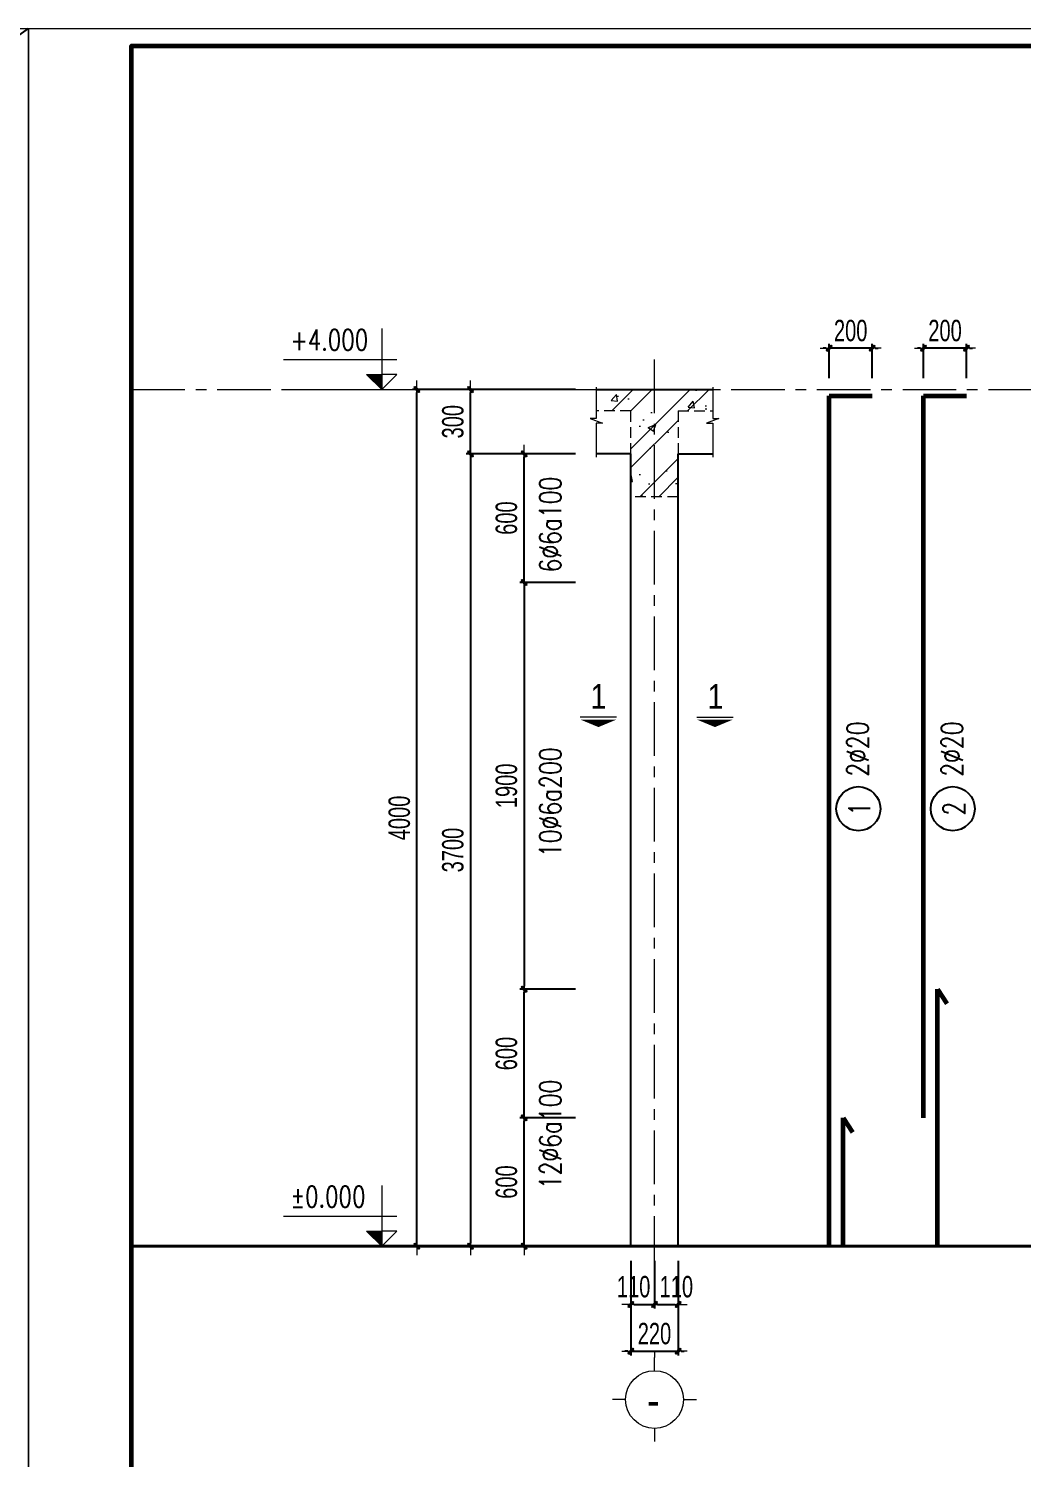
# Model space of a CAD drawing. Header units: millimetres. Extents: x -295047 to 304185, y -728047 to -308748.
# Drawn here: x -77175 to -72536, y -328349 to -321674 of the extents above; entities that cross this region are included whole.
import ezdxf
from ezdxf.enums import TextEntityAlignment as Align

# ---------------------------------------------------------------- set-up
doc = ezdxf.new("R2010")
doc.units = ezdxf.units.MM
doc.header["$MEASUREMENT"] = 0
doc.header["$PDMODE"] = 32
for name, pattern in [('CENTERX2', [4, 2.5, -0.5, 0.5, -0.5]), ('DASHDOT', [1, 0.5, -0.25, 0, -0.25]), ('HIDDEN', [0.375, 0.25, -0.125])]:
    doc.linetypes.add(name, pattern=pattern)
doc.layers.get('Defpoints').update_dxf_attribs({"color": 1})
for name, color, linetype, lineweight in [('EG Khac', 4, 'Continuous', 15), ('EG Net dam3', 1, 'Continuous', 60), ('EG Text1', 3, 'Continuous', 20), ('EG Text2', 7, 'Continuous', 25), ('ISO', 153, 'Continuous', 13), ('Khac', 156, 'Continuous', 9), ('Khungten_LCDI', 7, 'Continuous', 5), ('KICHTHUOC', 8, 'Continuous', 18), ('LC Dim', 8, 'Continuous', 18), ('LC Hatch', 252, 'Continuous', 9), ('LC ISO', 153, 'Continuous', 13), ('LC MANH DUT', 35, 'HIDDEN', 5), ('LC Net dam2', 6, 'Continuous', 40), ('LC Net manh', 219, 'Continuous', 5), ('LC Net thay', 7, 'Continuous', 25), ('LC Net truc', 79, 'DASHDOT', 13), ('LC Text1', 3, 'Continuous', 20)]:
    doc.layers.add(name, color=color, linetype=linetype, lineweight=lineweight)
doc.layers.add('KCS_Plotter', color=11, linetype='Continuous', plot=False)
doc.styles.add('EG 1', font='VHAVANB.TTF')
doc.styles.add('EG Hai', font='VHARIALN.TTF', dxfattribs={"width": 0.7})
doc.styles.add('EG Huy', font='vnsimli.shx', dxfattribs={"width": 0.75})
doc.styles.add('HOATBIF', font='hoatbif.shx', dxfattribs={"width": 0.7})
doc.styles.add('Khungten', font='VHAVAN.TTF', dxfattribs={"width": 0.9, "height": 5000})
doc.styles.add('LC 1', font='VHAVANB.TTF')
doc.styles.add('LC 3', font='vnsimli.shx', dxfattribs={"width": 0.75})
doc.styles.add('RMS2', font='romans.shx', dxfattribs={"width": 0.75})
doc.styles.add('Title', font='VHBLACK.TTF', dxfattribs={"width": 0.8})
doc.dimstyles.new('1-100(1-40)', dxfattribs={"dimscale": 40, "dimtxt": 2.5, "dimasz": 0.35, "dimexe": 0.5, "dimexo": 0, "dimgap": 0.8, "dimtad": 1, "dimdec": 0, "dimzin": 0, "dimdsep": 46, "dimtxsty": 'HOATBIF', "dimblk1": 'DOT', "dimblk2": 'DOT', "dimsah": 1, "dimcen": -1, "dimdle": 1, "dimclrd": 256, "dimclre": 256, "dimclrt": 4, "dimadec": 3, "dimazin": 2, "dimtfac": 0.333333, "dimtdec": 0, "dimtix": 1, "dimtmove": 2, "dimatfit": 3, "dimldrblk": 'DOT', "dimfxl": 1, "dimtvp": 0.833333, "dimtolj": 1, "dimtzin": 0, "dimarcsym": 0})

# ---------------------------------------------------------------- blocks, each defined once
blk = doc.blocks.new('catngang')
at = {"layer": 'EG Khac', "color": 1, "ltscale": 2}
blk.add_line((0, 0), (-4.41, 0), dxfattribs=at)
blk.add_lwpolyline([(-2.21, -1.22, 0, 4.29, 0), (-2.21, -0.33, 2.5, 2.5, 0)], format="xyseb", dxfattribs=at)
at = {"layer": 'EG Khac', "color": 7, "style": 'EG 1'}
blk.add_attdef('MC', text='', height=3, dxfattribs=at).set_placement((-2.21, 2.5), align=Align.MIDDLE_CENTER)
blk = doc.blocks.new('CT')
at = {"layer": 'LC Text1', "lineweight": 15}
blk.add_hatch(color=4, dxfattribs=at).paths.add_polyline_path([(3.25, 1.6), (1.64, 1.6), (1.64, 0)])
at = {"layer": 'LC Text1', "color": 4, "lineweight": 15, "ltscale": 50}
for p, q in [((0.05, 3.14), (12, 3.14)), ((12.09, 0), (0, 0))]:
    blk.add_line(p, q, dxfattribs=at)
for points in [[(1.64, 6.43), (1.64, 0)], [(1.64, 0), (0.03, 1.6), (1.64, 1.6)], [(1.64, 0), (3.25, 1.6), (1.64, 1.6)]]:
    blk.add_lwpolyline(points, dxfattribs=at)
at = {"layer": 'LC Text1', "color": 4, "style": 'LC 3', "width": 0.75}
blk.add_attdef('CT', (1.91, 3.5), '', height=2.2, dxfattribs=at)
blk = doc.blocks.new('DOT')
at = {"layer": 'LC Dim'}
blk.add_line((-3, 0), (3, 0), dxfattribs=at)
at = {"layer": 'LC Dim', "color": 4}
blk.add_line((-1, -1), (1, 1), dxfattribs=at)
blk.add_lwpolyline([(0.5, 1), (-1, -0.5), (-0.5, -1), (1, 0.5)], close=True, dxfattribs=at)
blk = doc.blocks.new('*D713')
at = {"layer": 'Defpoints', "color": 0, "ltscale": 2, "transparency": 16777216}
for p in [(-74862.4, -326758.9), (-74622.9, -326758.9), (-74622.9, -327358.9)]:
    blk.add_point(p, dxfattribs=at)
at = {"layer": 'LC Dim', "lineweight": -2, "ltscale": 2, "transparency": 16777216}
for p, q in [((-74622.9, -326758.9), (-74882.4, -326758.9)), ((-74862.4, -327344.9), (-74862.4, -326772.9)), ((-74622.9, -327358.9), (-74882.4, -327358.9))]:
    blk.add_line(p, q, dxfattribs=at)
at = {"layer": 'LC Dim', "lineweight": -2, "ltscale": 2, "transparency": 16777216, "xscale": 14, "yscale": 14, "zscale": 14}
for p, rotation in [((-74862.4, -326758.9), 90), ((-74862.4, -327358.9), 270)]:
    blk.add_blockref('DOT', p, dxfattribs=dict(at, rotation=rotation))
at = {"layer": 'LC Dim', "color": 4, "ltscale": 2, "transparency": 16777216, "insert": (-74944.4, -327058.9), "char_height": 100, "attachment_point": 5, "rotation": 90, "style": 'HOATBIF'}
blk.add_mtext('\\A1;600', dxfattribs=at)
blk = doc.blocks.new('_Dot')
at = {"color": 0, "linetype": 'ByBlock', "lineweight": -2}
blk.add_line((-0.5, 0), (-1, 0), dxfattribs=at)
at = {"color": 0, "linetype": 'ByBlock', "const_width": 0.5}
blk.add_lwpolyline([(-0.25, 0, 1), (0.25, 0, 1)], format="xyb", close=True, dxfattribs=at)
blk = doc.blocks.new('*D714')
at = {"layer": 'Defpoints', "color": 0, "ltscale": 2, "transparency": 16777216}
for p in [(-74862.4, -323658.9), (-74622.9, -323658.9), (-74622.9, -324258.9)]:
    blk.add_point(p, dxfattribs=at)
at = {"layer": 'LC Dim', "lineweight": -2, "ltscale": 2, "transparency": 16777216}
for p, q in [((-74622.9, -323658.9), (-74882.4, -323658.9)), ((-74862.4, -324244.9), (-74862.4, -323672.9)), ((-74622.9, -324258.9), (-74882.4, -324258.9))]:
    blk.add_line(p, q, dxfattribs=at)
at = {"layer": 'LC Dim', "lineweight": -2, "ltscale": 2, "transparency": 16777216, "xscale": 14, "yscale": 14, "zscale": 14}
for p, rotation in [((-74862.4, -323658.9), 90), ((-74862.4, -324258.9), 270)]:
    blk.add_blockref('DOT', p, dxfattribs=dict(at, rotation=rotation))
at = {"layer": 'LC Dim', "color": 4, "ltscale": 2, "transparency": 16777216, "insert": (-74944.4, -323958.9), "char_height": 100, "attachment_point": 5, "rotation": 90, "style": 'HOATBIF'}
blk.add_mtext('\\A1;600', dxfattribs=at)
blk = doc.blocks.new('*D715')
at = {"layer": 'Defpoints', "color": 0, "ltscale": 2, "transparency": 16777216}
for p in [(-74622.9, -324258.9), (-74862.4, -326158.9), (-74622.9, -326158.9)]:
    blk.add_point(p, dxfattribs=at)
at = {"layer": 'LC Dim', "lineweight": -2, "ltscale": 2, "transparency": 16777216}
for p, q in [((-74622.9, -324258.9), (-74882.4, -324258.9)), ((-74862.4, -324272.9), (-74862.4, -326144.9)), ((-74622.9, -326158.9), (-74882.4, -326158.9))]:
    blk.add_line(p, q, dxfattribs=at)
at = {"layer": 'LC Dim', "lineweight": -2, "ltscale": 2, "transparency": 16777216, "xscale": 14, "yscale": 14, "zscale": 14}
for p, rotation in [((-74862.4, -324258.9), 90), ((-74862.4, -326158.9), 270)]:
    blk.add_blockref('DOT', p, dxfattribs=dict(at, rotation=rotation))
at = {"layer": 'LC Dim', "color": 4, "ltscale": 2, "transparency": 16777216, "insert": (-74944.4, -325208.9), "char_height": 100, "attachment_point": 5, "rotation": 90, "style": 'HOATBIF'}
blk.add_mtext('\\A1;1900', dxfattribs=at)
blk = doc.blocks.new('*D716')
at = {"layer": 'Defpoints', "color": 0, "ltscale": 2, "transparency": 16777216}
for p in [(-74622.9, -323658.9), (-75112.4, -327358.9), (-74622.9, -327358.9)]:
    blk.add_point(p, dxfattribs=at)
at = {"layer": 'LC Dim', "lineweight": -2, "ltscale": 2, "transparency": 16777216}
for p, q in [((-74622.9, -323658.9), (-75132.4, -323658.9)), ((-75112.4, -323672.9), (-75112.4, -327344.9)), ((-74622.9, -327358.9), (-75132.4, -327358.9))]:
    blk.add_line(p, q, dxfattribs=at)
at = {"layer": 'LC Dim', "lineweight": -2, "ltscale": 2, "transparency": 16777216, "xscale": 14, "yscale": 14, "zscale": 14}
for p, rotation in [((-75112.4, -323658.9), 90), ((-75112.4, -327358.9), 270)]:
    blk.add_blockref('DOT', p, dxfattribs=dict(at, rotation=rotation))
at = {"layer": 'LC Dim', "color": 4, "ltscale": 2, "transparency": 16777216, "insert": (-75194.4, -325508.9), "char_height": 100, "attachment_point": 5, "rotation": 90, "style": 'HOATBIF'}
blk.add_mtext('\\A1;3700', dxfattribs=at)
blk = doc.blocks.new('*D717')
at = {"layer": 'Defpoints', "color": 0, "ltscale": 2, "transparency": 16777216}
for p in [(-75112.4, -323358.9), (-74622.9, -323358.9), (-74622.9, -323658.9)]:
    blk.add_point(p, dxfattribs=at)
at = {"layer": 'LC Dim', "lineweight": -2, "ltscale": 2, "transparency": 16777216}
for p, q in [((-74622.9, -323358.9), (-75132.4, -323358.9)), ((-75112.4, -323644.9), (-75112.4, -323372.9)), ((-74622.9, -323658.9), (-75132.4, -323658.9))]:
    blk.add_line(p, q, dxfattribs=at)
at = {"layer": 'LC Dim', "lineweight": -2, "ltscale": 2, "transparency": 16777216, "xscale": 14, "yscale": 14, "zscale": 14}
for p, rotation in [((-75112.4, -323358.9), 90), ((-75112.4, -323658.9), 270)]:
    blk.add_blockref('DOT', p, dxfattribs=dict(at, rotation=rotation))
at = {"layer": 'LC Dim', "color": 4, "ltscale": 2, "transparency": 16777216, "insert": (-75194.4, -323508.9), "char_height": 100, "attachment_point": 5, "rotation": 90, "style": 'HOATBIF'}
blk.add_mtext('\\A1;300', dxfattribs=at)
blk = doc.blocks.new('*D718')
at = {"layer": 'Defpoints', "color": 0, "ltscale": 2, "transparency": 16777216}
for p in [(-75362.4, -323358.9), (-74622.9, -323358.9), (-74622.9, -327358.9)]:
    blk.add_point(p, dxfattribs=at)
at = {"layer": 'LC Dim', "lineweight": -2, "ltscale": 2, "transparency": 16777216}
for p, q in [((-74622.9, -323358.9), (-75382.4, -323358.9)), ((-75362.4, -327344.9), (-75362.4, -323372.9)), ((-74622.9, -327358.9), (-75382.4, -327358.9))]:
    blk.add_line(p, q, dxfattribs=at)
at = {"layer": 'LC Dim', "lineweight": -2, "ltscale": 2, "transparency": 16777216, "xscale": 14, "yscale": 14, "zscale": 14}
for p, rotation in [((-75362.4, -323358.9), 90), ((-75362.4, -327358.9), 270)]:
    blk.add_blockref('DOT', p, dxfattribs=dict(at, rotation=rotation))
at = {"layer": 'LC Dim', "color": 4, "ltscale": 2, "transparency": 16777216, "insert": (-75444.4, -325358.9), "char_height": 100, "attachment_point": 5, "rotation": 90, "style": 'HOATBIF'}
blk.add_mtext('\\A1;4000', dxfattribs=at)
blk = doc.blocks.new('*D719')
at = {"layer": 'Defpoints', "color": 0, "ltscale": 2, "transparency": 16777216}
for p in [(-74363.5, -327426.4), (-74253.5, -327426.4), (-74253.5, -327629.9)]:
    blk.add_point(p, dxfattribs=at)
at = {"layer": 'LC Dim', "lineweight": -2, "ltscale": 2, "transparency": 16777216}
for p, q in [((-74363.5, -327426.4), (-74363.5, -327649.9)), ((-74253.5, -327426.4), (-74253.5, -327649.9)), ((-74349.5, -327629.9), (-74267.5, -327629.9))]:
    blk.add_line(p, q, dxfattribs=at)
at = {"layer": 'LC Dim', "lineweight": -2, "ltscale": 2, "transparency": 16777216, "xscale": 14, "yscale": 14, "zscale": 14, "rotation": 180}
blk.add_blockref('DOT', (-74363.5, -327629.9), dxfattribs=at)
at = {"layer": 'LC Dim', "lineweight": -2, "ltscale": 2, "transparency": 16777216, "xscale": 14, "yscale": 14, "zscale": 14}
blk.add_blockref('DOT', (-74253.5, -327629.9), dxfattribs=at)
at = {"layer": 'LC Dim', "color": 4, "ltscale": 2, "transparency": 16777216, "insert": (-74350.9, -327547.9), "char_height": 100, "attachment_point": 5, "style": 'HOATBIF'}
blk.add_mtext('\\A1;110', dxfattribs=at)
blk = doc.blocks.new('*D720')
at = {"layer": 'Defpoints', "color": 0, "ltscale": 2, "transparency": 16777216}
for p in [(-74253.5, -327426.4), (-74143.5, -327426.4), (-74143.5, -327629.9)]:
    blk.add_point(p, dxfattribs=at)
at = {"layer": 'LC Dim', "lineweight": -2, "ltscale": 2, "transparency": 16777216}
for p, q in [((-74253.5, -327426.4), (-74253.5, -327649.9)), ((-74143.5, -327426.4), (-74143.5, -327649.9)), ((-74239.5, -327629.9), (-74157.5, -327629.9))]:
    blk.add_line(p, q, dxfattribs=at)
at = {"layer": 'LC Dim', "lineweight": -2, "ltscale": 2, "transparency": 16777216, "xscale": 14, "yscale": 14, "zscale": 14, "rotation": 180}
blk.add_blockref('DOT', (-74253.5, -327629.9), dxfattribs=at)
at = {"layer": 'LC Dim', "lineweight": -2, "ltscale": 2, "transparency": 16777216, "xscale": 14, "yscale": 14, "zscale": 14}
blk.add_blockref('DOT', (-74143.5, -327629.9), dxfattribs=at)
at = {"layer": 'LC Dim', "color": 4, "ltscale": 2, "transparency": 16777216, "insert": (-74151.4, -327547.9), "char_height": 100, "attachment_point": 5, "style": 'HOATBIF'}
blk.add_mtext('\\A1;110', dxfattribs=at)
blk = doc.blocks.new('*D721')
at = {"layer": 'Defpoints', "color": 0, "ltscale": 2, "transparency": 16777216}
for p in [(-74363.5, -327426.4), (-74143.5, -327426.4), (-74143.5, -327848.9)]:
    blk.add_point(p, dxfattribs=at)
at = {"layer": 'LC Dim', "lineweight": -2, "ltscale": 2, "transparency": 16777216}
for p, q in [((-74363.5, -327426.4), (-74363.5, -327868.9)), ((-74143.5, -327426.4), (-74143.5, -327868.9)), ((-74377.5, -327848.9), (-74391.5, -327848.9)), ((-74363.5, -327848.9), (-74143.5, -327848.9)), ((-74129.5, -327848.9), (-74115.5, -327848.9))]:
    blk.add_line(p, q, dxfattribs=at)
at = {"layer": 'LC Dim', "lineweight": -2, "ltscale": 2, "transparency": 16777216, "xscale": 14, "yscale": 14, "zscale": 14}
blk.add_blockref('DOT', (-74363.5, -327848.9), dxfattribs=at)
at = {"layer": 'LC Dim', "lineweight": -2, "ltscale": 2, "transparency": 16777216, "xscale": 14, "yscale": 14, "zscale": 14, "rotation": 180}
blk.add_blockref('DOT', (-74143.5, -327848.9), dxfattribs=at)
at = {"layer": 'LC Dim', "color": 4, "ltscale": 2, "transparency": 16777216, "insert": (-74253.5, -327766.9), "char_height": 100, "attachment_point": 5, "style": 'HOATBIF'}
blk.add_mtext('\\A1;220', dxfattribs=at)
blk = doc.blocks.new('TTRUC')
at = {"layer": 'LC ISO'}
for p, q in [((0, 6.95), (0, 10.13)), ((-6.95, 0), (-10.13, 0)), ((6.95, 0), (10.13, 0)), ((0, -6.95), (0, -10.13))]:
    blk.add_line(p, q, dxfattribs=at)
at = {"layer": 'LC Net manh'}
blk.add_circle((0, 0), 6.95, dxfattribs=at)
blk = doc.blocks.new('*D679')
at = {"layer": 'Defpoints', "color": 0, "ltscale": 2, "transparency": 16777216}
for p in [(-73437.8, -323165.9), (-73437.8, -323304.9), (-73237.5, -323304.9)]:
    blk.add_point(p, dxfattribs=at)
at = {"layer": 'LC Dim', "lineweight": -2, "ltscale": 2, "transparency": 16777216}
for p, q in [((-73451.8, -323165.9), (-73465.8, -323165.9)), ((-73437.8, -323304.9), (-73437.8, -323145.9)), ((-73237.5, -323165.9), (-73437.8, -323165.9)), ((-73237.5, -323304.9), (-73237.5, -323145.9)), ((-73223.5, -323165.9), (-73209.5, -323165.9))]:
    blk.add_line(p, q, dxfattribs=at)
at = {"layer": 'LC Dim', "lineweight": -2, "ltscale": 2, "transparency": 16777216, "xscale": 14, "yscale": 14, "zscale": 14}
blk.add_blockref('DOT', (-73437.8, -323165.9), dxfattribs=at)
at = {"layer": 'LC Dim', "lineweight": -2, "ltscale": 2, "transparency": 16777216, "xscale": 14, "yscale": 14, "zscale": 14, "rotation": 180}
blk.add_blockref('DOT', (-73237.5, -323165.9), dxfattribs=at)
at = {"layer": 'LC Dim', "color": 4, "ltscale": 2, "transparency": 16777216, "insert": (-73337.7, -323083.9), "char_height": 100, "attachment_point": 5, "style": 'HOATBIF'}
blk.add_mtext('\\A1;200', dxfattribs=at)
blk = doc.blocks.new('*D680')
at = {"layer": 'Defpoints', "color": 0, "ltscale": 2, "transparency": 16777216}
for p in [(-72997.3, -323165.9), (-72997.3, -323304.9), (-72797, -323304.9)]:
    blk.add_point(p, dxfattribs=at)
at = {"layer": 'LC Dim', "lineweight": -2, "ltscale": 2, "transparency": 16777216}
for p, q in [((-73011.3, -323165.9), (-73025.3, -323165.9)), ((-72997.3, -323304.9), (-72997.3, -323145.9)), ((-72797, -323165.9), (-72997.3, -323165.9)), ((-72797, -323304.9), (-72797, -323145.9)), ((-72783, -323165.9), (-72769, -323165.9))]:
    blk.add_line(p, q, dxfattribs=at)
at = {"layer": 'LC Dim', "lineweight": -2, "ltscale": 2, "transparency": 16777216, "xscale": 14, "yscale": 14, "zscale": 14}
blk.add_blockref('DOT', (-72997.3, -323165.9), dxfattribs=at)
at = {"layer": 'LC Dim', "lineweight": -2, "ltscale": 2, "transparency": 16777216, "xscale": 14, "yscale": 14, "zscale": 14, "rotation": 180}
blk.add_blockref('DOT', (-72797, -323165.9), dxfattribs=at)
at = {"layer": 'LC Dim', "color": 4, "ltscale": 2, "transparency": 16777216, "insert": (-72897.2, -323083.9), "char_height": 100, "attachment_point": 5, "style": 'HOATBIF'}
blk.add_mtext('\\A1;200', dxfattribs=at)
blk = doc.blocks.new('lcdi fix')
at = {"layer": 'Defpoints', "lineweight": 0}
blk.add_lwpolyline([(-1200, -14850), (-1200, 14850), (40800, 14850), (40800, -14850)], close=True, dxfattribs=at)
at = {"layer": 'Khungten_LCDI', "color": 5, "lineweight": 60}
blk.add_lwpolyline([(0, -14650), (0, 14650), (40600, 14650), (40600, -14650)], close=True, dxfattribs=at)
at = {"color": 7, "style": 'Khungten', "width": 0.8}
for tag, p in [('REVISION', (39499, -10746)), ('NGAYHT', (39546, -11609))]:
    blk.add_attdef(tag, text='', height=200, dxfattribs=at).set_placement(p, align=Align.CENTER)
at = {"layer": 'LC Text1', "style": 'Title', "width": 1.485915}
for tag, p, p2 in [('TENBANVE1', (36913, -8886), (40339, -8886)), ('TENBANVE2', (36913, -9562), (40339, -9562))]:
    blk.add_attdef(tag, text='', height=250, dxfattribs=at).set_placement(p, p2, align=Align.FIT)
at = {"layer": 'LC Text1', "style": 'Title', "width": 0.7}
blk.add_attdef('SOBANVE', text='', height=250, dxfattribs=at).set_placement((39562, -13896), align=Align.CENTER)
blk = doc.blocks.new('*D779')
at = {"layer": 'Defpoints', "color": 0, "ltscale": 2, "transparency": 16777216}
for p in [(-74862.4, -326158.9), (-74622.9, -326158.9), (-74622.9, -326758.9)]:
    blk.add_point(p, dxfattribs=at)
at = {"layer": 'LC Dim', "lineweight": -2, "ltscale": 2, "transparency": 16777216}
for p, q in [((-74622.9, -326158.9), (-74882.4, -326158.9)), ((-74862.4, -326744.9), (-74862.4, -326172.9)), ((-74622.9, -326758.9), (-74882.4, -326758.9))]:
    blk.add_line(p, q, dxfattribs=at)
at = {"layer": 'LC Dim', "lineweight": -2, "ltscale": 2, "transparency": 16777216, "xscale": 14, "yscale": 14, "zscale": 14}
for p, rotation in [((-74862.4, -326158.9), 90), ((-74862.4, -326758.9), 270)]:
    blk.add_blockref('DOT', p, dxfattribs=dict(at, rotation=rotation))
at = {"layer": 'LC Dim', "color": 4, "ltscale": 2, "transparency": 16777216, "insert": (-74944.4, -326458.9), "char_height": 100, "attachment_point": 5, "rotation": 90, "style": 'HOATBIF'}
blk.add_mtext('\\A1;600', dxfattribs=at)

msp = doc.modelspace()

# ---------------------------------------------------------------- hatches: boundary and pattern name
at = {"layer": 'LC Hatch', "ltscale": 2}
h = msp.add_hatch(dxfattribs=at)
h.set_pattern_fill('BTCT', color=256, scale=50)
h.set_pattern_definition([(50, (-123386.15, -264735.47), (358.6301, -31.3761), [37.5, -412.5]), (355, (-123386.15, -264735.47), (-69.3757, 376.096), [30, -330]), (100.4514, (-123356.26, -264738.1), (289.2547, 344.7198), [31.8701, -350.571]), (46.1842, (-123386.15, -264635.47), (533.6205, -82.7595), [56.25, -618.75]), (96.6356, (-123341.7, -264642.37), (467.3314, 487.059), [47.805, -525.8565]), (351.1842, (-123386.15, -264635.47), (467.331, 487.0593), [45, -495]), (21, (-123336.15, -264660.47), (298.4535, -201.3094), [37.5, -412.5]), (326, (-123336.15, -264660.47), (121.6577, 362.575), [30, -330]), (71.4514, (-123311.28, -264677.25), (420.1113, 161.2652), [31.8701, -350.571]), (37.5, (-123386.15, -264735.47), (6.07993, 166.44693), [0, -326, 0, -335, 0, -331.25]), (7.5, (-123386.15, -264735.47), (131.53477, 197.20586), [0, -191, 0, -318.5, 0, -126.25]), (327.5, (-123497.65, -264735.47), (266.91122, -11.27744), [0, -125, 0, -390, 0, -517.5]), (317.5, (-123547.65, -264735.47), (291.5931, 50.0525), [0, -162.5, 0, -259, 0, -367.5]), (45, (-123386.15, -264735.47), (-132.5825, 132.5825), []), (45, (-123297.76, -264735.47), (-132.5825, 132.5825), [])])
h.paths.add_polyline_path([(-73980.6, -323458.9), (-74143.5, -323458.9), (-74143.5, -323858.9), (-74363.5, -323858.9), (-74363.5, -323458.9), (-74526.4, -323458.9), (-74526.4, -323358.9), (-74363.5, -323358.9), (-74143.5, -323358.9), (-73980.6, -323358.9)])

# ---------------------------------------------------------------- linework, layer by layer
at = {"layer": 'EG Net dam3', "ltscale": 500}
for p, q in [((-73437.8, -327358.9), (-73437.8, -323388.4)), ((-73437.8, -323388.4), (-73237.5, -323388.4)), ((-72997.3, -326758.9), (-72997.3, -323388.4)), ((-72997.3, -323388.4), (-72797, -323388.4)), ((-72933, -327358.9), (-72933, -326158.9)), ((-72933, -326158.9), (-72888.9, -326225.4)), ((-73373.5, -327358.9), (-73373.5, -326758.9)), ((-73373.5, -326758.9), (-73329.4, -326825.4))]:
    msp.add_line(p, q, dxfattribs=at)
at = {"layer": 'EG Text2', "linetype": 'ByBlock'}
for centre in [(-73301.8, -325315.7), (-72861.4, -325315.7)]:
    msp.add_circle(centre, 102.9, dxfattribs=at)
at = {"layer": 'ISO'}
for points in [[(-74526.4, -323346.9), (-74526.4, -323494.6), (-74554.1, -323494.6), (-74495.9, -323515.7), (-74526.4, -323515.7), (-74526.4, -323675)], [(-73980.6, -323346.9), (-73980.6, -323494.6), (-73952.9, -323494.6), (-74011.1, -323515.7), (-73980.6, -323515.7), (-73980.6, -323675)]]:
    msp.add_lwpolyline(points, dxfattribs=at)
at = {"layer": 'KCS_Plotter', "ltscale": 2}
msp.add_line((-104055, -340681.5), (-77175, -321673.5), dxfattribs=at)
at = {"layer": 'LC MANH DUT', "ltscale": 200}
for p, q in [((-74363.5, -323458.9), (-74526.4, -323458.9)), ((-74363.5, -323658.9), (-74363.5, -323458.9)), ((-74143.5, -323458.9), (-74143.5, -323658.9)), ((-74143.5, -323458.9), (-73980.6, -323458.9)), ((-74143.5, -323858.9), (-74363.5, -323858.9))]:
    msp.add_line(p, q, dxfattribs=at)
at = {"layer": 'LC Net dam2', "ltscale": 2}
msp.add_lwpolyline([(-76695, -327358.9), (-62055, -327358.9)], dxfattribs=at)
at = {"layer": 'LC Net thay'}
for p, q in [((-74526.4, -323358.9), (-73980.6, -323358.9)), ((-74363.5, -323658.9), (-74526.4, -323658.9)), ((-74363.5, -327358.9), (-74363.5, -323658.9)), ((-74143.5, -327358.9), (-74143.5, -323658.9)), ((-74143.5, -323658.9), (-73980.6, -323658.9))]:
    msp.add_line(p, q, dxfattribs=at)
at = {"layer": 'LC Net truc', "linetype": 'CENTERX2', "ltscale": 100}
for p, q in [((-74253.5, -327468.9), (-74253.5, -323211.9)), ((-76695, -323358.9), (-62055, -323358.9)), ((-74253.5, -327848.9), (-74253.5, -327877.9))]:
    msp.add_line(p, q, dxfattribs=at)

# ---------------------------------------------------------------- block references
at = {"layer": 'EG Text1'}
ref = msp.add_blockref('CT', (-75454.1, -323358.9), dxfattribs=dict(at, xscale=-44.25072279153392, yscale=44.25072279159212, zscale=44.25072279160228))
ref.add_attrib('CT', '+4.000', (-75953.3, -323175.6), dxfattribs={"layer": 'Khac', "color": 3, "height": 97.35, "style": 'EG Huy', "width": 0.75})
ref = msp.add_blockref('CT', (-75454.1, -327358.9), dxfattribs=dict(at, xscale=-44.25072279153392, yscale=44.25072279159212, zscale=44.25072279160228))
ref.add_attrib('CT', '%%p0.000', (-75953.3, -327175.6), dxfattribs={"layer": 'Khac', "color": 3, "height": 97.35, "style": 'EG Huy', "width": 0.75})
at = {"layer": 'EG Text2'}
ref = msp.add_blockref('catngang', (-74430.1, -324887.7), dxfattribs=dict(at, xscale=38.47888938407414, yscale=38.47888938407414, zscale=38.47888938407414))
ref.add_attrib('MC', '1', dxfattribs={"layer": 'Khac', "color": 7, "height": 115.4, "style": 'EG Hai'}).set_placement((-74515, -324791.6), align=Align.MIDDLE_CENTER)
ref = msp.add_blockref('catngang', (-74056.5, -324887.7), dxfattribs=dict(at, xscale=-38.47888938407414, yscale=38.47888938395772, zscale=38.47888938399652))
ref.add_attrib('MC', '1', dxfattribs={"layer": 'Khac', "color": 7, "height": 115.4, "style": 'EG Hai'}).set_placement((-73968.5, -324791.6), align=Align.MIDDLE_CENTER)
at = {"layer": 'KICHTHUOC', "xscale": 19.39036266761832, "yscale": 19.39036266761832, "zscale": 19.39036266761832}
msp.add_blockref('TTRUC', (-74253.5, -328074.3), dxfattribs=at)
at = {"layer": 'LC Net thay'}
for p, xscale, yscale, zscale in [((-103287, -331177.5), 0.6399999999848659, 0.6399999999848659, 0.6399999999848659), ((-76695, -327613.5), 0.3999999999995694, 0.3999999999995694, 0.3999999999995694)]:
    msp.add_blockref('lcdi fix', p, dxfattribs=dict(at, xscale=xscale, yscale=yscale, zscale=zscale))

# ---------------------------------------------------------------- texts
at = {"layer": 'EG Text2', "linetype": 'ByBlock', "style": 'RMS2', "width": 0.75}
for s, p in [('6%%C6a100', (-74689.6, -324212.5)), ('2%%C20', (-73255, -325166.1)), ('2%%C20', (-72814.6, -325166.1)), ('10%%C6a200', (-74689.6, -325540.8)), ('12%%C6a100', (-74689.6, -327091.8))]:
    msp.add_text(s, height=100, rotation=90, dxfattribs=at).set_placement(p)
for s, p in [('2', (-72855.6, -325315.7)), ('1', (-73296, -325315.7))]:
    msp.add_text(s, height=100, rotation=90, dxfattribs=at).set_placement(p, align=Align.MIDDLE_CENTER)
at = {"layer": 'LC Text1', "ltscale": 0.2, "style": 'LC 1', "width": 0.9}
msp.add_text('-', height=150, dxfattribs=at).set_placement((-74258.6, -328197.6), align=Align.BOTTOM_CENTER)

# ---------------------------------------------------------------- dimensions: what is measured, and where the dimension line sits
at = {"layer": 'LC Dim', "ltscale": 2}
for base, p1, p2, angle, picture, middle in [((-73437.8, -323165.9), (-73237.5, -323304.9), (-73437.8, -323304.9), 180, '*D679', (-73337.7, -323083.9)), ((-72997.3, -323165.9), (-72797, -323304.9), (-72997.3, -323304.9), 180, '*D680', (-72897.2, -323083.9)), ((-75362.4, -323358.9), (-74622.9, -327358.9), (-74622.9, -323358.9), 90, '*D718', (-75444.4, -325358.9)), ((-75112.4, -323358.9), (-74622.9, -323658.9), (-74622.9, -323358.9), 90, '*D717', (-75194.4, -323508.9)), ((-75112.4, -327358.9), (-74622.9, -323658.9), (-74622.9, -327358.9), 90, '*D716', (-75194.4, -325508.9)), ((-74862.4, -323658.9), (-74622.9, -324258.9), (-74622.9, -323658.9), 90, '*D714', (-74944.4, -323958.9)), ((-74862.4, -326158.9), (-74622.9, -324258.9), (-74622.9, -326158.9), 90, '*D715', (-74944.4, -325208.9)), ((-74862.4, -326158.9), (-74622.9, -326758.9), (-74622.9, -326158.9), 90, '*D779', (-74944.4, -326458.9)), ((-74862.4, -326758.9), (-74622.9, -327358.9), (-74622.9, -326758.9), 90, '*D713', (-74944.4, -327058.9))]:
    dim = msp.add_linear_dim(base=base, p1=p1, p2=p2, angle=angle, dimstyle='1-100(1-40)', dxfattribs=at)
    dim.commit()
    dim.dimension.update_dxf_attribs({"geometry": picture, "text_midpoint": middle})
for base, p1, p2, picture, middle in [((-74253.5, -327629.9), (-74363.5, -327426.4), (-74253.5, -327426.4), '*D719', (-74350.9, -327547.9)), ((-74143.5, -327629.9), (-74253.5, -327426.4), (-74143.5, -327426.4), '*D720', (-74151.4, -327547.9))]:
    dim = msp.add_linear_dim(base=base, p1=p1, p2=p2, dimstyle='1-100(1-40)', dxfattribs=at)
    dim.commit()
    dim.dimension.update_dxf_attribs({"geometry": picture, "text_midpoint": middle, "dimtype": 160})
dim = msp.add_linear_dim(base=(-74143.5, -327848.9), p1=(-74363.5, -327426.4), p2=(-74143.5, -327426.4), dimstyle='1-100(1-40)', dxfattribs=at)
dim.commit()
dim.dimension.update_dxf_attribs({"geometry": '*D721', "text_midpoint": (-74253.5, -327766.9)})

doc.saveas('drawing.dxf')
